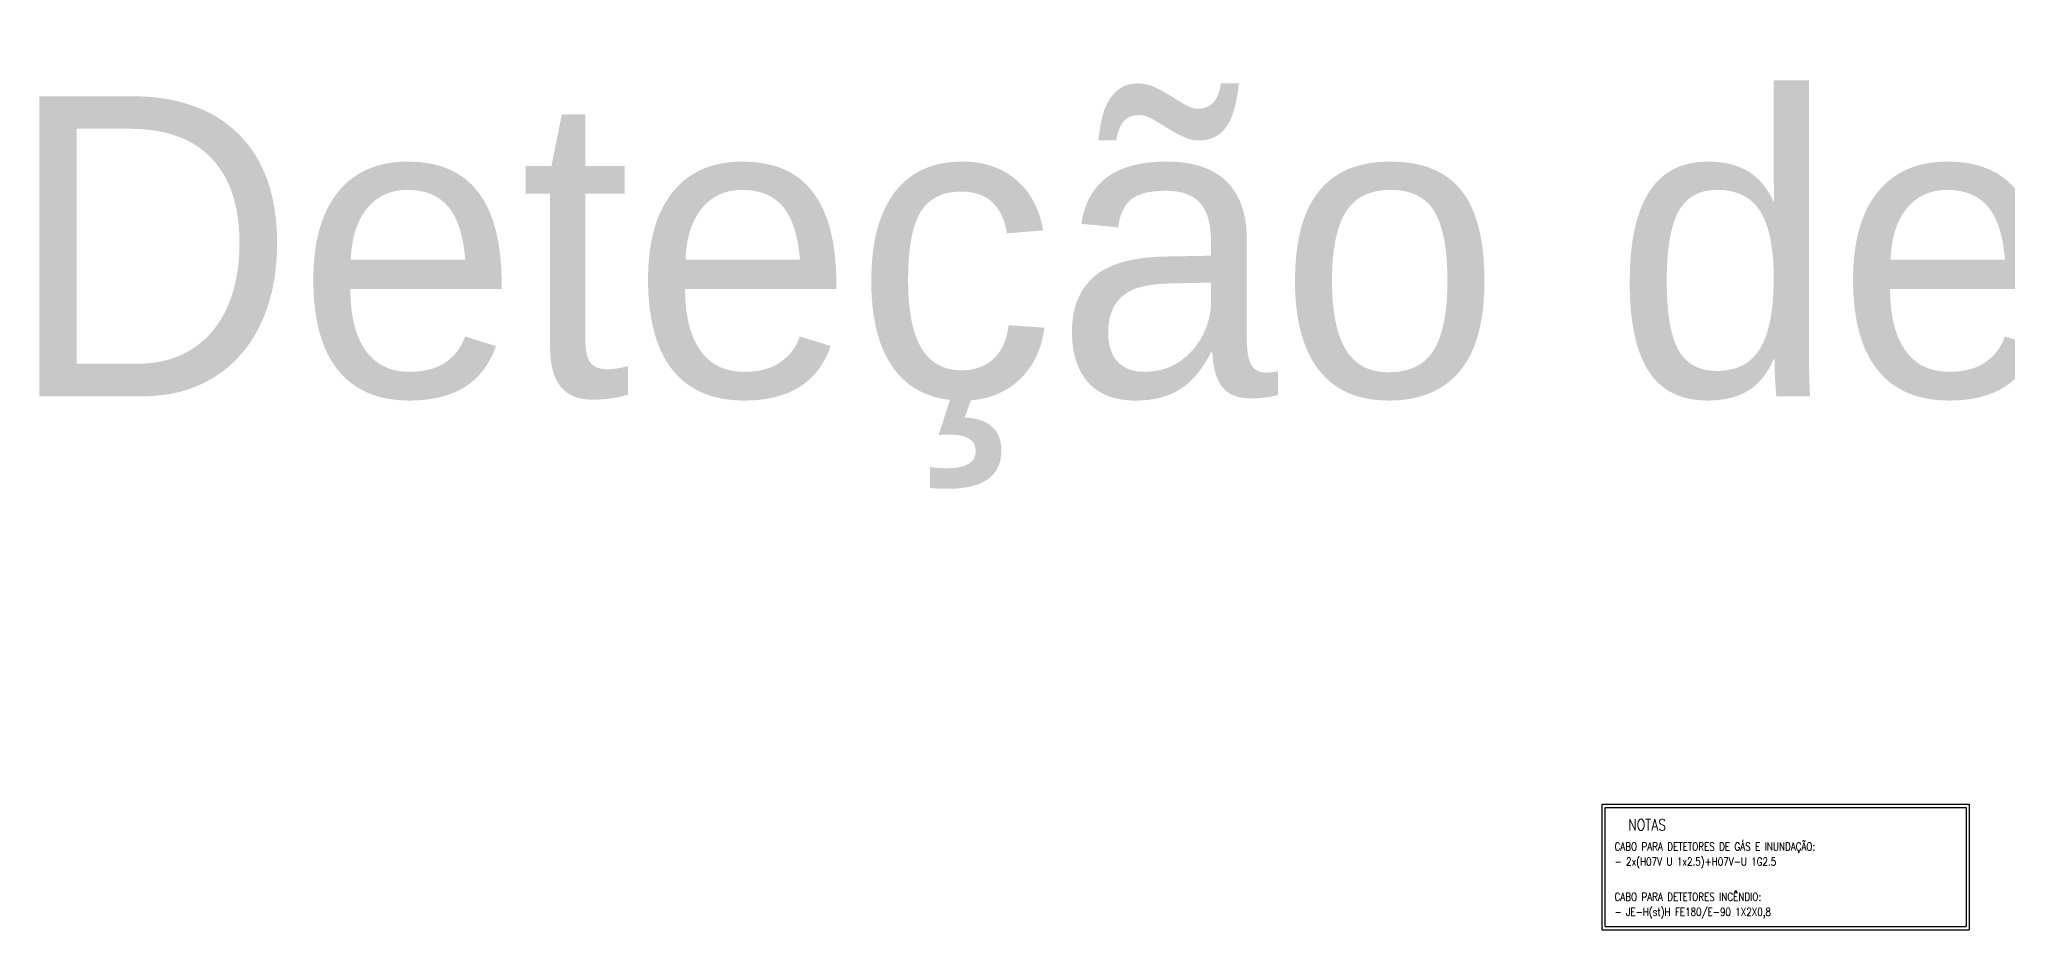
# Model space of a CAD drawing. Header units: millimetres. Extents: x 145 to 60311, y -8355 to 8851.
# Drawn here: x 759.12 to 791.91, y 520.61 to 535.61 of the extents above; entities that cross this region are included whole.
import ezdxf

# ---------------------------------------------------------------- set-up
doc = ezdxf.new("R2010")
doc.units = ezdxf.units.MM
doc.layers.add('SIMBOLOGIA', color=3, linetype='Continuous')
doc.styles.add('ATPI', font='ROMANS.shx', dxfattribs={"width": 0.8})
doc.styles.add('ROMANS', font='romans', dxfattribs={"height": 1.2})

msp = doc.modelspace()

# ---------------------------------------------------------------- linework, layer by layer
at = {"layer": 'SIMBOLOGIA', "color": 2}
for p, q in [((785.148, 520.773, -0.004), (785.148, 522.863, -0.004)), ((785.148, 522.863, -0.004), (791.265, 522.863, -0.004)), ((785.201, 520.826, -0.004), (785.201, 522.81, -0.004)), ((785.201, 522.81, -0.004), (791.212, 522.81, -0.004)), ((791.212, 522.81, -0.004), (791.212, 520.826, -0.004)), ((791.265, 522.863, -0.004), (791.265, 520.773, -0.004)), ((785.148, 520.773, -0.004), (791.265, 520.773, -0.004)), ((785.201, 520.826, -0.004), (791.212, 520.826, -0.004))]:
    msp.add_line(p, q, dxfattribs=at)

# ---------------------------------------------------------------- texts
at = {"insert": (758.567, 534.661, -0.004), "char_height": 5, "attachment_point": 1}
msp.add_mtext_dynamic_manual_height_columns('Deteção de Incêndio', width=102.418, gutter_width=12.5, heights=[0], dxfattribs=at)
at = {"layer": 'SIMBOLOGIA', "color": 5, "style": 'ATPI', "width": 0.8}
msp.add_text('NOTAS', height=0.1867, dxfattribs=at).set_placement((785.586, 522.427, -0.004))
at = {"layer": 'SIMBOLOGIA', "color": 2, "style": 'ROMANS', "width": 0.8}
for s, p in [('CABO PARA DETETORES DE GÁS E INUNDAÇÃO:', (785.357, 522.093, -0.004)), ('- 2x(H07V U 1x2.5)+H07V-U 1G2.5', (785.357, 521.842, -0.004)), ('CABO PARA DETETORES INCÊNDIO:', (785.357, 521.255, -0.004)), ('- JE-H(st)H FE180/E-90 1X2X0,8', (785.357, 521.004, -0.004))]:
    msp.add_text(s, height=0.13334, dxfattribs=at).set_placement(p)

doc.saveas('drawing.dxf')
